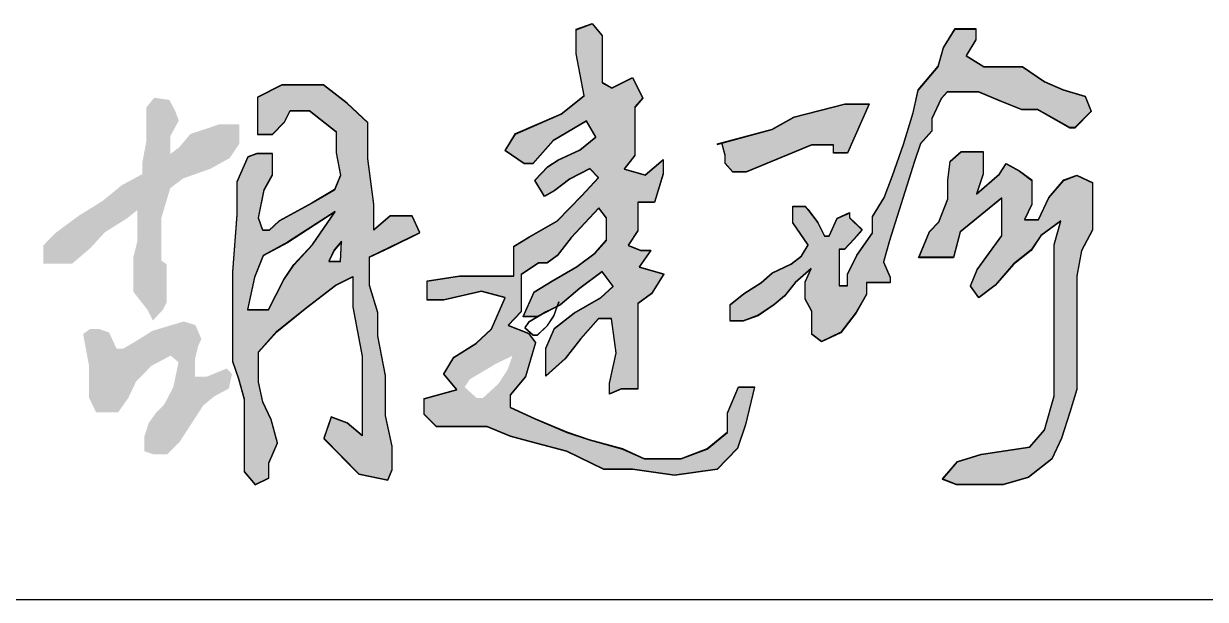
# Model space of a CAD drawing. Extents: x -46552 to 500351, y 55470 to 139570.
# Drawn here: x 496887 to 498557, y 84064 to 84877 of the extents above; entities that cross this region are included whole.
import ezdxf

# ---------------------------------------------------------------- set-up
doc = ezdxf.new("R2010")
doc.units = 0
doc.header["$LTSCALE"] = 1000
doc.header["$MEASUREMENT"] = 0
doc.layers.add('TK', color=126, linetype='Continuous')

# ---------------------------------------------------------------- blocks, each defined once
blk = doc.blocks.new('sfsf')
h = blk.add_hatch(color=1)
h.paths.add_polyline_path([(196814.3, 253471.2), (196829.7, 253484.9), (196860.6, 253484.9), (196860.6, 253453.2), (196851.2, 253424.9), (196883.8, 253453.2), (196893.3, 253467.8), (196912.2, 253457.5), (196929.3, 253444.6), (196929.3, 253410.3), (196919, 253388.8), (196938.8, 253388.8), (196953.4, 253419.7), (196974.8, 253444.6), (196992.9, 253451.5), (197015.2, 253441.2), (197015.2, 253405.1), (197015.2, 253374.2), (196999.8, 253345.1), (196992.9, 253309), (196992.9, 253276.4), (196992.9, 253237), (196992.9, 253200.9), (196992.9, 253149.2), (196983.4, 253116.6), (196971.4, 253079.7), (196957.7, 253050.5), (196925, 253024.8), (196889, 253014.5), (196855.5, 253014.5), (196822.9, 253014.5), (196803.1, 253022.2), (196824.6, 253047.1), (196858.1, 253057.4), (196926.8, 253067.7), (196947.4, 253091.7), (196961.1, 253139.8), (196961.1, 253178.4), (196961.1, 253213.5), (196961.1, 253245.3), (196961.1, 253283.9), (196961.1, 253353.4), (196970.5, 253386.8), (196942.2, 253366.3), (196928.5, 253345.7), (196903.6, 253325.9), (196877.8, 253295.9), (196854.6, 253278.7), (196842.6, 253295), (196852.1, 253318.2), (196865.8, 253337.1), (196887.3, 253366.3), (196887.3, 253386), (196887.3, 253419.4), (196828, 253371.4), (196818.6, 253335.4), (196769.6, 253335.4), (196785.1, 253371.6), (196798, 253385.3), (196810.8, 253417.9), (196810.8, 253444.5)])
h.paths.add_polyline_path([(196613.3, 253402.7), (196627, 253384.7), (196636.5, 253365.8), (196643.3, 253365.8), (196654.5, 253390.7), (196671.7, 253398.4), (196671.7, 253391.5), (196689.7, 253374.4), (196678.5, 253361.5), (196664.8, 253346.9), (196657.1, 253346.9), (196657.1, 253322.9), (196657.1, 253308.3), (196657.1, 253295.4), (196669.1, 253295.4), (196669.1, 253311.7), (196682, 253338.3), (196704.3, 253370.1), (196704.3, 253393.2), (196720.6, 253419.8), (196732.6, 253450.7), (196748.1, 253495.3), (196761.8, 253539.9), (196768.7, 253571.7), (196797, 253605.1), (196804.8, 253631.7), (196821.1, 253658.3), (196850.3, 253658.3), (196850.3, 253642.9), (196836.5, 253620.6), (196861.8, 253605), (196884.6, 253605), (196916.4, 253605), (196947.3, 253583.7), (196973.1, 253572.5), (197004.8, 253563.1), (197013.4, 253541.6), (196990.2, 253518.5), (196983.4, 253518.5), (196937.9, 253544.2), (196915.5, 253544.2), (196884.6, 253556.2), (196854.6, 253569.1), (196826.2, 253569.1), (196809.9, 253569.1), (196801.3, 253559.7), (196788.4, 253531.4), (196788.4, 253514.2), (196772.1, 253496.2), (196763.5, 253471.3), (196728.3, 253358.9), (196719.8, 253328.9), (196729.2, 253307.4), (196729.2, 253299.7), (196706, 253299.7), (196695.7, 253299.7), (196695.7, 253283.4), (196681.1, 253257.7), (196659.7, 253229.4), (196632.2, 253216.5), (196618.4, 253226.8), (196618.4, 253259.4), (196609, 253276.6), (196609, 253300.6), (196617.6, 253319.4), (196595.2, 253299.7), (196579.8, 253280.8), (196565.2, 253268.8), (196542.9, 253253.4), (196521.4, 253245.7), (196503.4, 253245.7), (196503.4, 253258.5), (196503.4, 253268.8), (196522.3, 253284.3), (196547.2, 253299.7), (196562.6, 253313.4), (196589.2, 253326.3), (196603.8, 253337.5), (196613.3, 253352.9), (196591.8, 253384.7), (196591.8, 253407.8), (196609, 253407.8)])
h.paths.add_polyline_path([(196172.1, 253185.4), (196135.4, 253163.6), (196127.6, 253152.3), (196145, 253136.6), (196153.7, 253136.6), (196175.6, 253156.6), (196188.7, 253176.7), (196199.1, 253206.4), (196195.8, 253196.9)], flags=16)
h.paths.add_polyline_path([(196200, 253510), (196264.5, 253537.9), (196296.8, 253564.1), (196285.5, 253623.4), (196285.5, 253657.4), (196308.2, 253665.4), (196322.2, 253648.8), (196322.2, 253607.8), (196322.2, 253582.6), (196336.2, 253574.7), (196365, 253589.5), (196379.8, 253560.8), (196368.5, 253547.7), (196368.5, 253502.3), (196368.5, 253479.6), (196353.6, 253460.5), (196383.3, 253451.7), (196408.6, 253473.5), (196408.6, 253453.5), (196396.4, 253413.4), (196372.8, 253413.4), (196372.8, 253395.9), (196372.8, 253373.2), (196358.9, 253352.3), (196376.3, 253345.3), (196391.2, 253345.3), (196374.6, 253321.8), (196409.5, 253312.2), (196392, 253284.3), (196372.8, 253270.3), (196372.8, 253247.3), (196372.8, 253183.7), (196372.8, 253149.7), (196349.3, 253149.7), (196332.7, 253142.7), (196332.7, 253157.5), (196342.3, 253200.3), (196335.3, 253249.1), (196317, 253249.1), (196291.7, 253220.3), (196269.8, 253192.4), (196242.8, 253168), (196242.8, 253207.2), (196255, 253235.1), (196282.9, 253256.9), (196320.5, 253278.7), (196337.9, 253294.4), (196322.2, 253315.4), (196290.8, 253291.8), (196262.9, 253268.3), (196230.6, 253251.7), (196210.5, 253251.7), (196226.2, 253286.6), (196251.5, 253302.3), (196286.4, 253322.4), (196312.6, 253341.5), (196328.3, 253359.9), (196328.3, 253391.2), (196317.8, 253405.2), (196278.6, 253363.3), (196258.5, 253338), (196244.5, 253327.6), (196232.3, 253327.6), (196207.9, 253311), (196207.9, 253289.2), (196207.9, 253258.7), (196189.5, 253239.5), (196218.3, 253228.2), (196227.9, 253215.1), (196214, 253167.1), (196192.2, 253140.9), (196192.2, 253123.5), (196227.1, 253107.8), (196272.5, 253088.6), (196303.9, 253078.2), (196351, 253065.1), (196381.6, 253051.1), (196433.9, 253051.1), (196470.6, 253065.1), (196499.4, 253088.6), (196499.4, 253115.7), (196515.1, 253152.3), (196537.8, 253152.3), (196524.7, 253099.1), (196513.4, 253065.9), (196484.6, 253036.3), (196424.3, 253027.6), (196365, 253036.3), (196324.8, 253036.3), (196272.5, 253061.6), (196229.7, 253072.9), (196193, 253082.5), (196159.9, 253096.5), (196134.5, 253096.5), (196108.4, 253096.5), (196088.3, 253096.5), (196070.8, 253113.9), (196070.8, 253135.7), (196117.1, 253148.8), (196098.8, 253170.6), (196112.7, 253194.1), (196144.1, 253214.2), (196166, 253234.3), (196185.2, 253278.7), (196152, 253287.5), (196098.8, 253275.3), (196075.2, 253275.3), (196075.2, 253302.3), (196120.6, 253309.3), (196172.1, 253309.3), (196197.4, 253309.3), (196197.4, 253351.1), (196219.2, 253364.2), (196258.5, 253386.9), (196293.4, 253422.6), (196317, 253447.9), (196304.8, 253461), (196276.8, 253446.2), (196255, 253429.6), (196241, 253421.8), (196227.1, 253444.4), (196245.4, 253463.6), (196260.2, 253473.2), (196290.8, 253487.2), (196313.5, 253505.5), (196300.4, 253528.2), (196253.3, 253500.3), (196224.4, 253468), (196212.2, 253468), (196185.2, 253486.3)])
h = blk.add_hatch(color=1)
h.paths.add_polyline_path([(196814.3, 253470.6), (196829.7, 253484.4), (196860.6, 253484.4), (196860.6, 253452.6), (196851.2, 253424.3), (196883.8, 253452.6), (196893.3, 253467.2), (196912.2, 253456.9), (196929.3, 253444), (196929.3, 253409.7), (196919, 253388.3), (196938.8, 253388.3), (196953.4, 253419.2), (196974.8, 253444), (196992.9, 253450.9), (197015.2, 253440.6), (197015.2, 253404.6), (197015.2, 253373.7), (196999.8, 253344.5), (196992.9, 253308.5), (196992.9, 253275.9), (196992.9, 253236.4), (196992.9, 253200.4), (196992.9, 253148.7), (196983.4, 253116.1), (196971.4, 253079.2), (196957.7, 253050), (196925, 253024.3), (196889, 253014), (196855.5, 253014), (196822.9, 253014), (196803.1, 253021.7), (196824.6, 253046.6), (196858.1, 253056.9), (196926.8, 253067.2), (196947.4, 253091.2), (196961.1, 253139.2), (196961.1, 253177.8), (196961.1, 253213), (196961.1, 253244.7), (196961.1, 253283.4), (196961.1, 253352.8), (196970.5, 253386.3), (196942.2, 253365.7), (196928.5, 253345.1), (196903.6, 253325.4), (196877.8, 253295.4), (196854.6, 253278.2), (196842.6, 253294.5), (196852.1, 253317.7), (196865.8, 253336.5), (196887.3, 253365.7), (196887.3, 253385.4), (196887.3, 253418.9), (196828, 253370.9), (196818.6, 253334.8), (196769.6, 253334.8), (196785.1, 253371.1), (196798, 253384.8), (196810.8, 253417.4), (196810.8, 253444)])
h.paths.add_polyline_path([(196613.3, 253402.1), (196627, 253384.1), (196636.5, 253365.2), (196643.3, 253365.2), (196654.5, 253390.1), (196671.7, 253397.8), (196671.7, 253391), (196689.7, 253373.8), (196678.5, 253360.9), (196664.8, 253346.4), (196657.1, 253346.4), (196657.1, 253322.3), (196657.1, 253307.8), (196657.1, 253294.9), (196669.1, 253294.9), (196669.1, 253311.2), (196682, 253337.8), (196704.3, 253369.5), (196704.3, 253392.7), (196720.6, 253419.3), (196732.6, 253450.2), (196748.1, 253494.8), (196761.8, 253539.4), (196768.7, 253571.1), (196797, 253604.6), (196804.8, 253631.2), (196821.1, 253657.8), (196850.3, 253657.8), (196850.3, 253642.3), (196836.5, 253620), (196861.8, 253604.5), (196884.6, 253604.5), (196916.4, 253604.5), (196947.3, 253583.1), (196973.1, 253572), (197004.8, 253562.6), (197013.4, 253541.1), (196990.2, 253517.9), (196983.4, 253517.9), (196937.9, 253543.7), (196915.5, 253543.7), (196884.6, 253555.7), (196854.6, 253568.6), (196826.2, 253568.6), (196809.9, 253568.6), (196801.3, 253559.1), (196788.4, 253530.8), (196788.4, 253513.7), (196772.1, 253495.6), (196763.5, 253470.8), (196728.3, 253358.4), (196719.8, 253328.3), (196729.2, 253306.9), (196729.2, 253299.2), (196706, 253299.2), (196695.7, 253299.2), (196695.7, 253282.9), (196681.1, 253257.1), (196659.7, 253228.8), (196632.2, 253216), (196618.4, 253226.3), (196618.4, 253258.9), (196609, 253276), (196609, 253300), (196617.6, 253318.9), (196595.2, 253299.2), (196579.8, 253280.3), (196565.2, 253268.3), (196542.9, 253252.9), (196521.4, 253245.1), (196503.4, 253245.1), (196503.4, 253258), (196503.4, 253268.3), (196522.3, 253283.7), (196547.2, 253299.2), (196562.6, 253312.9), (196589.2, 253325.8), (196603.8, 253336.9), (196613.3, 253352.4), (196591.8, 253384.1), (196591.8, 253407.3), (196609, 253407.3)])
h.paths.add_polyline_path([(196172.1, 253184.9), (196135.4, 253163.1), (196127.6, 253151.7), (196145, 253136), (196153.7, 253136), (196175.6, 253156.1), (196188.7, 253176.2), (196199.1, 253205.8), (196195.8, 253196.3)], flags=16)
h.paths.add_polyline_path([(196200, 253509.4), (196264.5, 253537.3), (196296.8, 253563.5), (196285.5, 253622.8), (196285.5, 253656.8), (196308.2, 253664.9), (196322.2, 253648.3), (196322.2, 253607.3), (196322.2, 253582), (196336.2, 253574.2), (196365, 253589), (196379.8, 253560.2), (196368.5, 253547.1), (196368.5, 253501.8), (196368.5, 253479.1), (196353.6, 253459.9), (196383.3, 253451.2), (196408.6, 253473), (196408.6, 253452.9), (196396.4, 253412.8), (196372.8, 253412.8), (196372.8, 253395.4), (196372.8, 253372.7), (196358.9, 253351.8), (196376.3, 253344.8), (196391.2, 253344.8), (196374.6, 253321.2), (196409.5, 253311.7), (196392, 253283.7), (196372.8, 253269.8), (196372.8, 253246.8), (196372.8, 253183.1), (196372.8, 253149.1), (196349.3, 253149.1), (196332.7, 253142.2), (196332.7, 253157), (196342.3, 253199.7), (196335.3, 253248.6), (196317, 253248.6), (196291.7, 253219.8), (196269.8, 253191.9), (196242.8, 253167.4), (196242.8, 253206.7), (196255, 253234.6), (196282.9, 253256.4), (196320.5, 253278.2), (196337.9, 253293.9), (196322.2, 253314.8), (196290.8, 253291.3), (196262.9, 253267.7), (196230.6, 253251.2), (196210.5, 253251.2), (196226.2, 253286.1), (196251.5, 253301.8), (196286.4, 253321.8), (196312.6, 253341), (196328.3, 253359.3), (196328.3, 253390.7), (196317.8, 253404.7), (196278.6, 253362.8), (196258.5, 253337.5), (196244.5, 253327), (196232.3, 253327), (196207.9, 253310.5), (196207.9, 253288.7), (196207.9, 253258.1), (196189.5, 253239), (196218.3, 253227.6), (196227.9, 253214.5), (196214, 253166.6), (196192.2, 253140.4), (196192.2, 253123), (196227.1, 253107.3), (196272.5, 253088.1), (196303.9, 253077.6), (196351, 253064.5), (196381.6, 253050.6), (196433.9, 253050.6), (196470.6, 253064.5), (196499.4, 253088.1), (196499.4, 253115.1), (196515.1, 253151.7), (196537.8, 253151.7), (196524.7, 253098.5), (196513.4, 253065.4), (196484.6, 253035.8), (196424.3, 253027), (196365, 253035.8), (196324.8, 253035.8), (196272.5, 253061), (196229.7, 253072.4), (196193, 253082), (196159.9, 253095.9), (196134.5, 253095.9), (196108.4, 253095.9), (196088.3, 253095.9), (196070.8, 253113.4), (196070.8, 253135.2), (196117.1, 253148.3), (196098.8, 253170.1), (196112.7, 253193.6), (196144.1, 253213.7), (196166, 253233.7), (196185.2, 253278.2), (196152, 253286.9), (196098.8, 253274.7), (196075.2, 253274.7), (196075.2, 253301.8), (196120.6, 253308.7), (196172.1, 253308.7), (196197.4, 253308.7), (196197.4, 253350.6), (196219.2, 253363.7), (196258.5, 253386.3), (196293.4, 253422.1), (196317, 253447.4), (196304.8, 253460.5), (196276.8, 253445.7), (196255, 253429.1), (196241, 253421.2), (196227.1, 253443.9), (196245.4, 253463.1), (196260.2, 253472.7), (196290.8, 253486.6), (196313.5, 253505), (196300.4, 253527.6), (196253.3, 253499.7), (196224.4, 253467.5), (196212.2, 253467.5), (196185.2, 253485.8)])
h = blk.add_hatch(color=1)
h.paths.add_polyline_path([(195954.1, 253357.9), (195943.8, 253345.7), (195935.9, 253329.9), (195952.7, 253329.9)], flags=16)
h.paths.add_polyline_path([(195944.8, 253400), (195877.6, 253356.5), (195843.1, 253337.8), (195831.2, 253307.2), (195821.3, 253261.8), (195851, 253261.8), (195872.7, 253304.2), (195886.5, 253325), (195913.2, 253353.6)], flags=16)
h.paths.add_polyline_path([(195821.7, 253477.2), (195806, 253442), (195806, 253395.7), (195799.7, 253315), (195799.7, 253237.5), (195799.7, 253188.6), (195808.4, 253164.3), (195816.2, 253135.3), (195816.2, 253081.2), (195816.2, 253032.7), (195831.9, 253014.6), (195851.5, 253024), (195851.5, 253045.2), (195863.3, 253073.4), (195854.7, 253106.3), (195842.9, 253131.4), (195836.6, 253159.6), (195836.6, 253201.9), (195862.5, 253230.9), (195902.5, 253263), (195945.6, 253295.9), (195969.9, 253308.4), (195969.9, 253265.3), (195983.3, 253195.6), (195983.3, 253127.5), (195983.3, 253083.6), (195962.1, 253101.6), (195939.3, 253110.2), (195929.2, 253079.7), (195978.6, 253029.5), (196019.3, 253020.9), (196025.6, 253035.8), (196025.6, 253068.7), (196016.2, 253111.8), (196016.2, 253168.2), (196005.2, 253224.6), (196005.2, 253257.5), (195993.5, 253295.9), (195993.5, 253335.9), (196022.5, 253350), (196064.8, 253370.3), (196053.8, 253393.8), (196022.5, 253393.8), (195999.7, 253374.2), (195999.7, 253410.5), (195991.1, 253474.8), (195991.1, 253525.7), (195962.1, 253553.1), (195928.4, 253579), (195869.6, 253579), (195835.1, 253561.7), (195835.1, 253509.3), (195856.3, 253509.3), (195873.5, 253526.5), (195881.3, 253542.9), (195908.8, 253542.9), (195946.4, 253513.2), (195946.4, 253483.4), (195952.7, 253451.3), (195944.1, 253430.9), (195912.7, 253412.1), (195865.7, 253387), (195851.6, 253373.7), (195842.9, 253373.7), (195836.7, 253390.9), (195844.5, 253430.9), (195856.3, 253452.1), (195856.3, 253481.8), (195834.3, 253481.8)])
h.paths.add_polyline_path([(195588.9, 253227), (195597.2, 253182.7), (195597.2, 253137.8), (195607.2, 253116.7), (195638.2, 253116.7), (195652.7, 253137.2), (195663.7, 253160.5), (195685.4, 253182.7), (195712.6, 253197.1), (195723.7, 253187.6), (195716.4, 253152.2), (195703.7, 253127.8), (195690.9, 253114.5), (195681.5, 253101.2), (195675.4, 253082.3), (195675.4, 253068.5), (195675.4, 253061.8), (195688.7, 253057.4), (195707.6, 253057.4), (195724.8, 253074.6), (195758.6, 253126.7), (195774.1, 253139.4), (195794.7, 253150.5), (195799.1, 253170.5), (195791.9, 253178.2), (195763, 253166.6), (195746.9, 253166.6), (195746.9, 253173.8), (195746.9, 253192.6), (195751.4, 253210.4), (195755.8, 253220.3), (195747.5, 253239.7), (195730.9, 253244.7), (195686.5, 253231.4), (195668.2, 253219.8), (195646, 253206.5), (195636, 253206.5), (195625.5, 253229.2), (195611, 253234.2), (195598.8, 253234.2)])
h.paths.add_polyline_path([(195689.3, 253560.7), (195678, 253546.9), (195678, 253521.2), (195678, 253498.6), (195672.4, 253468.5), (195672.4, 253452.8), (195643.5, 253437.2), (195615.9, 253414.6), (195583.3, 253394.5), (195549.4, 253369.4), (195532.4, 253351.9), (195532.4, 253326.8), (195548.1, 253326.8), (195573.2, 253326.8), (195598.9, 253348.7), (195619.7, 253371.3), (195649.8, 253390.1), (195665.5, 253402.7), (195665.5, 253358.1), (195659.8, 253335.6), (195659.8, 253287.3), (195679.9, 253261.6), (195687.4, 253246.5), (195701.9, 253262.2), (195706.9, 253272.2), (195706.9, 253284.1), (195706.9, 253305.5), (195706.9, 253325.5), (195699.4, 253330.6), (195699.4, 253368.8), (195699.4, 253391.4), (195711.9, 253433.4), (195730.1, 253447.2), (195769, 253461), (195796, 253476), (195809.8, 253496.7), (195809.8, 253523.1), (195781, 253523.1), (195740.2, 253509.3), (195724.5, 253490.5), (195711.9, 253481.1), (195711.9, 253506.8), (195723.9, 253528.7), (195718.8, 253542.5), (195710.7, 253557.6)])
h = blk.add_hatch(color=1)
h.paths.add_polyline_path([(195954.1, 253357.4), (195943.8, 253345.1), (195935.9, 253329.4), (195952.7, 253329.4)], flags=16)
h.paths.add_polyline_path([(195944.8, 253399.4), (195877.6, 253356), (195843.1, 253337.2), (195831.2, 253306.7), (195821.3, 253261.3), (195851, 253261.3), (195872.7, 253303.7), (195886.5, 253324.4), (195913.2, 253353)], flags=16)
h.paths.add_polyline_path([(195821.7, 253476.7), (195806, 253441.4), (195806, 253395.2), (195799.7, 253314.5), (195799.7, 253236.9), (195799.7, 253188), (195808.4, 253163.7), (195816.2, 253134.7), (195816.2, 253080.7), (195816.2, 253032.1), (195831.9, 253014.1), (195851.5, 253023.5), (195851.5, 253044.6), (195863.3, 253072.9), (195854.7, 253105.8), (195842.9, 253130.8), (195836.6, 253159), (195836.6, 253201.3), (195862.5, 253230.3), (195902.5, 253262.5), (195945.6, 253295.4), (195969.9, 253307.9), (195969.9, 253264.8), (195983.3, 253195.1), (195983.3, 253126.9), (195983.3, 253083), (195962.1, 253101.1), (195939.3, 253109.7), (195929.2, 253079.1), (195978.6, 253029), (196019.3, 253020.4), (196025.6, 253035.2), (196025.6, 253068.2), (196016.2, 253111.2), (196016.2, 253167.7), (196005.2, 253224.1), (196005.2, 253257), (195993.5, 253295.4), (195993.5, 253335.3), (196022.5, 253349.4), (196064.8, 253369.8), (196053.8, 253393.3), (196022.5, 253393.3), (195999.7, 253373.7), (195999.7, 253410), (195991.1, 253474.2), (195991.1, 253525.2), (195962.1, 253552.6), (195928.4, 253578.4), (195869.6, 253578.4), (195835.1, 253561.2), (195835.1, 253508.7), (195856.3, 253508.7), (195873.5, 253526), (195881.3, 253542.4), (195908.8, 253542.4), (195946.4, 253512.6), (195946.4, 253482.9), (195952.7, 253450.7), (195944.1, 253430.4), (195912.7, 253411.6), (195865.7, 253386.5), (195851.6, 253373.2), (195842.9, 253373.2), (195836.7, 253390.4), (195844.5, 253430.4), (195856.3, 253451.5), (195856.3, 253481.3), (195834.3, 253481.3)])
h.paths.add_polyline_path([(195588.9, 253226.5), (195597.2, 253182.1), (195597.2, 253137.2), (195607.2, 253116.2), (195638.2, 253116.2), (195652.7, 253136.7), (195663.7, 253159.9), (195685.4, 253182.1), (195712.6, 253196.5), (195723.7, 253187.1), (195716.4, 253151.6), (195703.7, 253127.2), (195690.9, 253113.9), (195681.5, 253100.6), (195675.4, 253081.8), (195675.4, 253067.9), (195675.4, 253061.3), (195688.7, 253056.9), (195707.6, 253056.9), (195724.8, 253074), (195758.6, 253126.1), (195774.1, 253138.9), (195794.7, 253150), (195799.1, 253169.9), (195791.9, 253177.7), (195763, 253166), (195746.9, 253166), (195746.9, 253173.2), (195746.9, 253192.1), (195751.4, 253209.8), (195755.8, 253219.8), (195747.5, 253239.2), (195730.9, 253244.2), (195686.5, 253230.9), (195668.2, 253219.2), (195646, 253205.9), (195636, 253205.9), (195625.5, 253228.7), (195611, 253233.7), (195598.8, 253233.7)])
h.paths.add_polyline_path([(195689.3, 253560.2), (195678, 253546.4), (195678, 253520.7), (195678, 253498.1), (195672.4, 253468), (195672.4, 253452.3), (195643.5, 253436.6), (195615.9, 253414), (195583.3, 253394), (195549.4, 253368.9), (195532.4, 253351.3), (195532.4, 253326.2), (195548.1, 253326.2), (195573.2, 253326.2), (195598.9, 253348.2), (195619.7, 253370.8), (195649.8, 253389.6), (195665.5, 253402.1), (195665.5, 253357.6), (195659.8, 253335), (195659.8, 253286.7), (195679.9, 253261), (195687.4, 253246), (195701.9, 253261.7), (195706.9, 253271.7), (195706.9, 253283.6), (195706.9, 253304.9), (195706.9, 253325), (195699.4, 253330), (195699.4, 253368.3), (195699.4, 253390.8), (195711.9, 253432.9), (195730.1, 253446.7), (195769, 253460.5), (195796, 253475.5), (195809.8, 253496.2), (195809.8, 253522.5), (195781, 253522.5), (195740.2, 253508.7), (195724.5, 253489.9), (195711.9, 253480.5), (195711.9, 253506.2), (195723.9, 253528.2), (195718.8, 253542), (195710.7, 253557)])
for points in [[(196699.7, 253552.2), (196665.2, 253552.2), (196593.6, 253533.7), (196562.7, 253516.4), (196491.3, 253497.2), (196496.1, 253479.4), (196496.1, 253468.3), (196507.2, 253456), (196525.7, 253456), (196618.3, 253494.2), (196649.1, 253494.2), (196649.1, 253483.1), (196668.9, 253483.1)], [(196699.7, 253551.6), (196665.2, 253551.6), (196593.6, 253533.1), (196562.7, 253515.9), (196491.3, 253496.6), (196496.1, 253478.9), (196496.1, 253467.8), (196507.2, 253455.5), (196525.7, 253455.5), (196618.3, 253493.7), (196649.1, 253493.7), (196649.1, 253482.6), (196668.9, 253482.6)]]:
    blk.add_hatch(color=1).paths.add_polyline_path(points)
at = {"color": 1}
for points in [[(196200, 253510), (196264.5, 253537.9), (196296.8, 253564.1), (196285.5, 253623.4), (196285.5, 253657.4), (196308.2, 253665.4), (196322.2, 253648.8), (196322.2, 253607.8), (196322.2, 253582.6), (196336.2, 253574.7), (196365, 253589.5), (196379.8, 253560.8), (196368.5, 253547.7), (196368.5, 253502.3), (196368.5, 253479.6), (196353.6, 253460.5), (196383.3, 253451.7), (196408.6, 253473.5), (196408.6, 253453.5), (196396.4, 253413.4), (196372.8, 253413.4), (196372.8, 253395.9), (196372.8, 253373.2), (196358.9, 253352.3), (196376.3, 253345.3), (196391.2, 253345.3), (196374.6, 253321.8), (196409.5, 253312.2), (196392, 253284.3), (196372.8, 253270.3), (196372.8, 253247.3), (196372.8, 253183.7), (196372.8, 253149.7), (196349.3, 253149.7), (196332.7, 253142.7), (196332.7, 253157.5), (196342.3, 253200.3), (196335.3, 253249.1), (196317, 253249.1), (196291.7, 253220.3), (196269.8, 253192.4), (196242.8, 253168), (196242.8, 253207.2), (196255, 253235.1), (196282.9, 253256.9), (196320.5, 253278.7), (196337.9, 253294.4), (196322.2, 253315.4), (196290.8, 253291.8), (196262.9, 253268.3), (196230.6, 253251.7), (196210.5, 253251.7), (196226.2, 253286.6), (196251.5, 253302.3), (196286.4, 253322.4), (196312.6, 253341.5), (196328.3, 253359.9), (196328.3, 253391.2), (196317.8, 253405.2), (196278.6, 253363.3), (196258.5, 253338), (196244.5, 253327.6), (196232.3, 253327.6), (196207.9, 253311), (196207.9, 253289.2), (196207.9, 253258.7), (196189.5, 253239.5), (196218.3, 253228.2), (196227.9, 253215.1), (196214, 253167.1), (196192.2, 253140.9), (196192.2, 253123.5), (196227.1, 253107.8), (196272.5, 253088.6), (196303.9, 253078.2), (196351, 253065.1), (196381.6, 253051.1), (196433.9, 253051.1), (196470.6, 253065.1), (196499.4, 253088.6), (196499.4, 253115.7), (196515.1, 253152.3), (196537.8, 253152.3), (196524.7, 253099.1), (196513.4, 253065.9), (196484.6, 253036.3), (196424.3, 253027.6), (196365, 253036.3), (196324.8, 253036.3), (196272.5, 253061.6), (196229.7, 253072.9), (196193, 253082.5), (196159.9, 253096.5), (196134.5, 253096.5), (196108.4, 253096.5), (196088.3, 253096.5), (196070.8, 253113.9), (196070.8, 253135.7), (196117.1, 253148.8), (196098.8, 253170.6), (196112.7, 253194.1), (196144.1, 253214.2), (196166, 253234.3), (196185.2, 253278.7), (196152, 253287.5), (196098.8, 253275.3), (196075.2, 253275.3), (196075.2, 253302.3), (196120.6, 253309.3), (196172.1, 253309.3), (196197.4, 253309.3), (196197.4, 253351.1), (196219.2, 253364.2), (196258.5, 253386.9), (196293.4, 253422.6), (196317, 253447.9), (196304.8, 253461), (196276.8, 253446.2), (196255, 253429.6), (196241, 253421.8), (196227.1, 253444.4), (196245.4, 253463.6), (196260.2, 253473.2), (196290.8, 253487.2), (196313.5, 253505.5), (196300.4, 253528.2), (196253.3, 253500.3), (196224.4, 253468), (196212.2, 253468), (196185.2, 253486.3), (196200, 253510)], [(196200, 253509.4), (196264.5, 253537.3), (196296.8, 253563.5), (196285.5, 253622.8), (196285.5, 253656.8), (196308.2, 253664.9), (196322.2, 253648.3), (196322.2, 253607.3), (196322.2, 253582), (196336.2, 253574.2), (196365, 253589), (196379.8, 253560.2), (196368.5, 253547.1), (196368.5, 253501.8), (196368.5, 253479.1), (196353.6, 253459.9), (196383.3, 253451.2), (196408.6, 253473), (196408.6, 253452.9), (196396.4, 253412.8), (196372.8, 253412.8), (196372.8, 253395.4), (196372.8, 253372.7), (196358.9, 253351.8), (196376.3, 253344.8), (196391.2, 253344.8), (196374.6, 253321.2), (196409.5, 253311.7), (196392, 253283.7), (196372.8, 253269.8), (196372.8, 253246.8), (196372.8, 253183.1), (196372.8, 253149.1), (196349.3, 253149.1), (196332.7, 253142.2), (196332.7, 253157), (196342.3, 253199.7), (196335.3, 253248.6), (196317, 253248.6), (196291.7, 253219.8), (196269.8, 253191.9), (196242.8, 253167.4), (196242.8, 253206.7), (196255, 253234.6), (196282.9, 253256.4), (196320.5, 253278.2), (196337.9, 253293.9), (196322.2, 253314.8), (196290.8, 253291.3), (196262.9, 253267.7), (196230.6, 253251.2), (196210.5, 253251.2), (196226.2, 253286.1), (196251.5, 253301.8), (196286.4, 253321.8), (196312.6, 253341), (196328.3, 253359.3), (196328.3, 253390.7), (196317.8, 253404.7), (196278.6, 253362.8), (196258.5, 253337.5), (196244.5, 253327), (196232.3, 253327), (196207.9, 253310.5), (196207.9, 253288.7), (196207.9, 253258.1), (196189.5, 253239), (196218.3, 253227.6), (196227.9, 253214.5), (196214, 253166.6), (196192.2, 253140.4), (196192.2, 253123), (196227.1, 253107.3), (196272.5, 253088.1), (196303.9, 253077.6), (196351, 253064.5), (196381.6, 253050.6), (196433.9, 253050.6), (196470.6, 253064.5), (196499.4, 253088.1), (196499.4, 253115.1), (196515.1, 253151.7), (196537.8, 253151.7), (196524.7, 253098.5), (196513.4, 253065.4), (196484.6, 253035.8), (196424.3, 253027), (196365, 253035.8), (196324.8, 253035.8), (196272.5, 253061), (196229.7, 253072.4), (196193, 253082), (196159.9, 253095.9), (196134.5, 253095.9), (196108.4, 253095.9), (196088.3, 253095.9), (196070.8, 253113.4), (196070.8, 253135.2), (196117.1, 253148.3), (196098.8, 253170.1), (196112.7, 253193.6), (196144.1, 253213.7), (196166, 253233.7), (196185.2, 253278.2), (196152, 253286.9), (196098.8, 253274.7), (196075.2, 253274.7), (196075.2, 253301.8), (196120.6, 253308.7), (196172.1, 253308.7), (196197.4, 253308.7), (196197.4, 253350.6), (196219.2, 253363.7), (196258.5, 253386.3), (196293.4, 253422.1), (196317, 253447.4), (196304.8, 253460.5), (196276.8, 253445.7), (196255, 253429.1), (196241, 253421.2), (196227.1, 253443.9), (196245.4, 253463.1), (196260.2, 253472.7), (196290.8, 253486.6), (196313.5, 253505), (196300.4, 253527.6), (196253.3, 253499.7), (196224.4, 253467.5), (196212.2, 253467.5), (196185.2, 253485.8), (196200, 253509.4)], [(196613.3, 253402.7), (196627, 253384.7), (196636.5, 253365.8), (196643.3, 253365.8), (196654.5, 253390.7), (196654.5, 253390.7), (196671.7, 253398.4), (196671.7, 253391.5), (196689.7, 253374.4), (196678.5, 253361.5), (196664.8, 253346.9), (196657.1, 253346.9), (196657.1, 253322.9), (196657.1, 253308.3), (196657.1, 253295.4), (196669.1, 253295.4), (196669.1, 253311.7), (196682, 253338.3), (196704.3, 253370.1), (196704.3, 253393.2), (196720.6, 253419.8), (196732.6, 253450.7), (196748.1, 253495.3), (196761.8, 253539.9), (196768.7, 253571.7), (196797, 253605.1), (196804.8, 253631.7), (196821.1, 253658.3), (196850.3, 253658.3), (196850.3, 253642.9), (196836.5, 253620.6), (196861.8, 253605), (196884.6, 253605), (196916.4, 253605), (196947.3, 253583.7), (196973.1, 253572.5), (197004.8, 253563.1), (197013.4, 253541.6), (196990.2, 253518.5), (196983.4, 253518.5), (196937.9, 253544.2), (196915.5, 253544.2), (196884.6, 253556.2), (196854.6, 253569.1), (196826.2, 253569.1), (196809.9, 253569.1), (196801.3, 253559.7), (196788.4, 253531.4), (196788.4, 253514.2), (196772.1, 253496.2), (196763.5, 253471.3), (196728.3, 253358.9), (196719.8, 253328.9), (196729.2, 253307.4), (196729.2, 253299.7), (196706, 253299.7), (196695.7, 253299.7), (196695.7, 253283.4), (196681.1, 253257.7), (196659.7, 253229.4), (196632.2, 253216.5), (196618.4, 253226.8), (196618.4, 253259.4), (196609, 253276.6), (196609, 253300.6), (196617.6, 253319.4), (196595.2, 253299.7), (196579.8, 253280.8), (196565.2, 253268.8), (196542.9, 253253.4), (196521.4, 253245.7), (196503.4, 253245.7), (196503.4, 253258.5), (196503.4, 253268.8), (196522.3, 253284.3), (196547.2, 253299.7), (196562.6, 253313.4), (196589.2, 253326.3), (196603.8, 253337.5), (196613.3, 253352.9), (196591.8, 253384.7), (196591.8, 253407.8), (196609, 253407.8), (196613.3, 253402.7)], [(196613.3, 253402.1), (196627, 253384.1), (196636.5, 253365.2), (196643.3, 253365.2), (196654.5, 253390.1), (196654.5, 253390.1), (196671.7, 253397.8), (196671.7, 253391), (196689.7, 253373.8), (196678.5, 253360.9), (196664.8, 253346.4), (196657.1, 253346.4), (196657.1, 253322.3), (196657.1, 253307.8), (196657.1, 253294.9), (196669.1, 253294.9), (196669.1, 253311.2), (196682, 253337.8), (196704.3, 253369.5), (196704.3, 253392.7), (196720.6, 253419.3), (196732.6, 253450.2), (196748.1, 253494.8), (196761.8, 253539.4), (196768.7, 253571.1), (196797, 253604.6), (196804.8, 253631.2), (196821.1, 253657.8), (196850.3, 253657.8), (196850.3, 253642.3), (196836.5, 253620), (196861.8, 253604.5), (196884.6, 253604.5), (196916.4, 253604.5), (196947.3, 253583.1), (196973.1, 253572), (197004.8, 253562.6), (197013.4, 253541.1), (196990.2, 253517.9), (196983.4, 253517.9), (196937.9, 253543.7), (196915.5, 253543.7), (196884.6, 253555.7), (196854.6, 253568.6), (196826.2, 253568.6), (196809.9, 253568.6), (196801.3, 253559.1), (196788.4, 253530.8), (196788.4, 253513.7), (196772.1, 253495.6), (196763.5, 253470.8), (196728.3, 253358.4), (196719.8, 253328.3), (196729.2, 253306.9), (196729.2, 253299.2), (196706, 253299.2), (196695.7, 253299.2), (196695.7, 253282.9), (196681.1, 253257.1), (196659.7, 253228.8), (196632.2, 253216), (196618.4, 253226.3), (196618.4, 253258.9), (196609, 253276), (196609, 253300), (196617.6, 253318.9), (196595.2, 253299.2), (196579.8, 253280.3), (196565.2, 253268.3), (196542.9, 253252.9), (196521.4, 253245.1), (196503.4, 253245.1), (196503.4, 253258), (196503.4, 253268.3), (196522.3, 253283.7), (196547.2, 253299.2), (196562.6, 253312.9), (196589.2, 253325.8), (196603.8, 253336.9), (196613.3, 253352.4), (196591.8, 253384.1), (196591.8, 253407.3), (196609, 253407.3), (196613.3, 253402.1)], [(195821.7, 253477.2), (195806, 253442), (195806, 253395.7), (195799.7, 253315), (195799.7, 253237.5), (195799.7, 253188.6), (195808.4, 253164.3), (195816.2, 253135.3), (195816.2, 253081.2), (195816.2, 253032.7), (195831.9, 253014.6), (195851.5, 253024), (195851.5, 253045.2), (195863.3, 253073.4), (195854.7, 253106.3), (195842.9, 253131.4), (195836.6, 253159.6), (195836.6, 253201.9), (195862.5, 253230.9), (195902.5, 253263), (195945.6, 253295.9), (195969.9, 253308.4), (195969.9, 253265.3), (195983.3, 253195.6), (195983.3, 253127.5), (195983.3, 253083.6), (195962.1, 253101.6), (195939.3, 253110.2), (195929.2, 253079.7), (195978.6, 253029.5), (196019.3, 253020.9), (196025.6, 253035.8), (196025.6, 253068.7), (196016.2, 253111.8), (196016.2, 253168.2), (196005.2, 253224.6), (196005.2, 253257.5), (195993.5, 253295.9), (195993.5, 253335.9), (196022.5, 253350), (196064.8, 253370.3), (196053.8, 253393.8), (196022.5, 253393.8), (195999.7, 253374.2), (195999.7, 253410.5), (195991.1, 253474.8), (195991.1, 253525.7), (195962.1, 253553.1), (195928.4, 253579), (195869.6, 253579), (195835.1, 253561.7), (195835.1, 253509.3), (195856.3, 253509.3), (195873.5, 253526.5), (195881.3, 253542.9), (195908.8, 253542.9), (195946.4, 253513.2), (195946.4, 253483.4), (195952.7, 253451.3), (195944.1, 253430.9), (195912.7, 253412.1), (195865.7, 253387), (195851.6, 253373.7), (195842.9, 253373.7), (195836.7, 253390.9), (195844.5, 253430.9), (195856.3, 253452.1), (195856.3, 253481.8), (195834.3, 253481.8), (195821.7, 253477.2)], [(195821.7, 253476.7), (195806, 253441.4), (195806, 253395.2), (195799.7, 253314.5), (195799.7, 253236.9), (195799.7, 253188), (195808.4, 253163.7), (195816.2, 253134.7), (195816.2, 253080.7), (195816.2, 253032.1), (195831.9, 253014.1), (195851.5, 253023.5), (195851.5, 253044.6), (195863.3, 253072.9), (195854.7, 253105.8), (195842.9, 253130.8), (195836.6, 253159), (195836.6, 253201.3), (195862.5, 253230.3), (195902.5, 253262.5), (195945.6, 253295.4), (195969.9, 253307.9), (195969.9, 253264.8), (195983.3, 253195.1), (195983.3, 253126.9), (195983.3, 253083), (195962.1, 253101.1), (195939.3, 253109.7), (195929.2, 253079.1), (195978.6, 253029), (196019.3, 253020.4), (196025.6, 253035.2), (196025.6, 253068.2), (196016.2, 253111.2), (196016.2, 253167.7), (196005.2, 253224.1), (196005.2, 253257), (195993.5, 253295.4), (195993.5, 253335.3), (196022.5, 253349.4), (196064.8, 253369.8), (196053.8, 253393.3), (196022.5, 253393.3), (195999.7, 253373.7), (195999.7, 253410), (195991.1, 253474.2), (195991.1, 253525.2), (195962.1, 253552.6), (195928.4, 253578.4), (195869.6, 253578.4), (195835.1, 253561.2), (195835.1, 253508.7), (195856.3, 253508.7), (195873.5, 253526), (195881.3, 253542.4), (195908.8, 253542.4), (195946.4, 253512.6), (195946.4, 253482.9), (195952.7, 253450.7), (195944.1, 253430.4), (195912.7, 253411.6), (195865.7, 253386.5), (195851.6, 253373.2), (195842.9, 253373.2), (195836.7, 253390.4), (195844.5, 253430.4), (195856.3, 253451.5), (195856.3, 253481.3), (195834.3, 253481.3), (195821.7, 253476.7)], [(196485, 253495.5), (196562.7, 253516.4), (196593.6, 253533.7), (196665.2, 253552.2), (196699.7, 253552.2), (196668.9, 253483.1), (196649.1, 253483.1), (196649.1, 253494.2), (196618.3, 253494.2), (196525.7, 253456), (196507.2, 253456), (196496.1, 253468.3), (196496.1, 253479.4), (196491.3, 253497.2), (196523.9, 253505.9)], [(196485, 253494.9), (196562.7, 253515.9), (196593.6, 253533.1), (196665.2, 253551.6), (196699.7, 253551.6), (196668.9, 253482.6), (196649.1, 253482.6), (196649.1, 253493.7), (196618.3, 253493.7), (196525.7, 253455.5), (196507.2, 253455.5), (196496.1, 253467.8), (196496.1, 253478.9), (196491.3, 253496.6), (196523.9, 253505.4)], [(196814.3, 253471.2), (196829.7, 253484.9), (196860.6, 253484.9), (196860.6, 253453.2), (196851.2, 253424.9), (196883.8, 253453.2), (196893.3, 253467.8), (196912.2, 253457.5), (196929.3, 253444.6), (196929.3, 253410.3), (196919, 253388.8), (196938.8, 253388.8), (196953.4, 253419.7), (196974.8, 253444.6), (196992.9, 253451.5), (197015.2, 253441.2), (197015.2, 253405.1), (197015.2, 253374.2), (196999.8, 253345.1), (196992.9, 253309), (196992.9, 253276.4), (196992.9, 253237), (196992.9, 253200.9), (196992.9, 253149.2), (196983.4, 253116.6), (196971.4, 253079.7), (196957.7, 253050.5), (196925, 253024.8), (196889, 253014.5), (196855.5, 253014.5), (196822.9, 253014.5), (196803.1, 253022.2), (196824.6, 253047.1), (196858.1, 253057.4), (196926.8, 253067.7), (196947.4, 253091.7), (196961.1, 253139.8), (196961.1, 253178.4), (196961.1, 253213.5), (196961.1, 253245.3), (196961.1, 253283.9), (196961.1, 253353.4), (196970.5, 253386.8), (196942.2, 253366.3), (196928.5, 253345.7), (196903.6, 253325.9), (196877.8, 253295.9), (196854.6, 253278.7), (196842.6, 253295), (196852.1, 253318.2), (196865.8, 253337.1), (196887.3, 253366.3), (196887.3, 253386), (196887.3, 253419.4), (196828, 253371.4), (196818.6, 253335.4), (196769.6, 253335.4), (196785.1, 253371.6), (196798, 253385.3), (196810.8, 253417.9), (196810.8, 253444.5), (196814.3, 253471.2)], [(196814.3, 253470.6), (196829.7, 253484.4), (196860.6, 253484.4), (196860.6, 253452.6), (196851.2, 253424.3), (196883.8, 253452.6), (196893.3, 253467.2), (196912.2, 253456.9), (196929.3, 253444), (196929.3, 253409.7), (196919, 253388.3), (196938.8, 253388.3), (196953.4, 253419.2), (196974.8, 253444), (196992.9, 253450.9), (197015.2, 253440.6), (197015.2, 253404.6), (197015.2, 253373.7), (196999.8, 253344.5), (196992.9, 253308.5), (196992.9, 253275.9), (196992.9, 253236.4), (196992.9, 253200.4), (196992.9, 253148.7), (196983.4, 253116.1), (196971.4, 253079.2), (196957.7, 253050), (196925, 253024.3), (196889, 253014), (196855.5, 253014), (196822.9, 253014), (196803.1, 253021.7), (196824.6, 253046.6), (196858.1, 253056.9), (196926.8, 253067.2), (196947.4, 253091.2), (196961.1, 253139.2), (196961.1, 253177.8), (196961.1, 253213), (196961.1, 253244.7), (196961.1, 253283.4), (196961.1, 253352.8), (196970.5, 253386.3), (196942.2, 253365.7), (196928.5, 253345.1), (196903.6, 253325.4), (196877.8, 253295.4), (196854.6, 253278.2), (196842.6, 253294.5), (196852.1, 253317.7), (196865.8, 253336.5), (196887.3, 253365.7), (196887.3, 253385.4), (196887.3, 253418.9), (196828, 253370.9), (196818.6, 253334.8), (196769.6, 253334.8), (196785.1, 253371.1), (196798, 253384.8), (196810.8, 253417.4), (196810.8, 253444), (196814.3, 253470.6)], [(195944.8, 253400), (195877.6, 253356.5), (195843.1, 253337.8), (195831.2, 253307.2), (195821.3, 253261.8), (195851, 253261.8), (195872.7, 253304.2), (195886.5, 253325), (195913.2, 253353.6), (195944.8, 253400)], [(195944.8, 253399.4), (195877.6, 253356), (195843.1, 253337.2), (195831.2, 253306.7), (195821.3, 253261.3), (195851, 253261.3), (195872.7, 253303.7), (195886.5, 253324.4), (195913.2, 253353), (195944.8, 253399.4)], [(195954.1, 253357.9), (195943.8, 253345.7), (195935.9, 253329.9), (195952.7, 253329.9), (195954.1, 253357.9), (195954.1, 253357.9)], [(195954.1, 253357.4), (195943.8, 253345.1), (195935.9, 253329.4), (195952.7, 253329.4), (195954.1, 253357.4), (195954.1, 253357.4)], [(196242.9, 253258.3), (196218.4, 253243.8), (196213.2, 253236.2), (196224.8, 253225.8), (196230.7, 253225.8), (196245.2, 253239.2), (196253.9, 253252.5), (196260.9, 253272.3), (196258.7, 253266), (196242.9, 253258.3)], [(196242.9, 253258), (196218.4, 253243.4), (196213.2, 253235.9), (196224.8, 253225.4), (196230.7, 253225.4), (196245.2, 253238.8), (196253.9, 253252.2), (196260.9, 253271.9), (196258.7, 253265.6), (196242.9, 253258)]]:
    blk.add_lwpolyline(points, dxfattribs=at)
at = {"layer": 'TK'}
blk.add_line((189968.8, 252852.2), (197968.8, 252852.2), dxfattribs=at)

msp = doc.modelspace()

# ---------------------------------------------------------------- block references
msp.add_blockref('sfsf', (301382.5, -168788.4))

doc.saveas('drawing.dxf')
